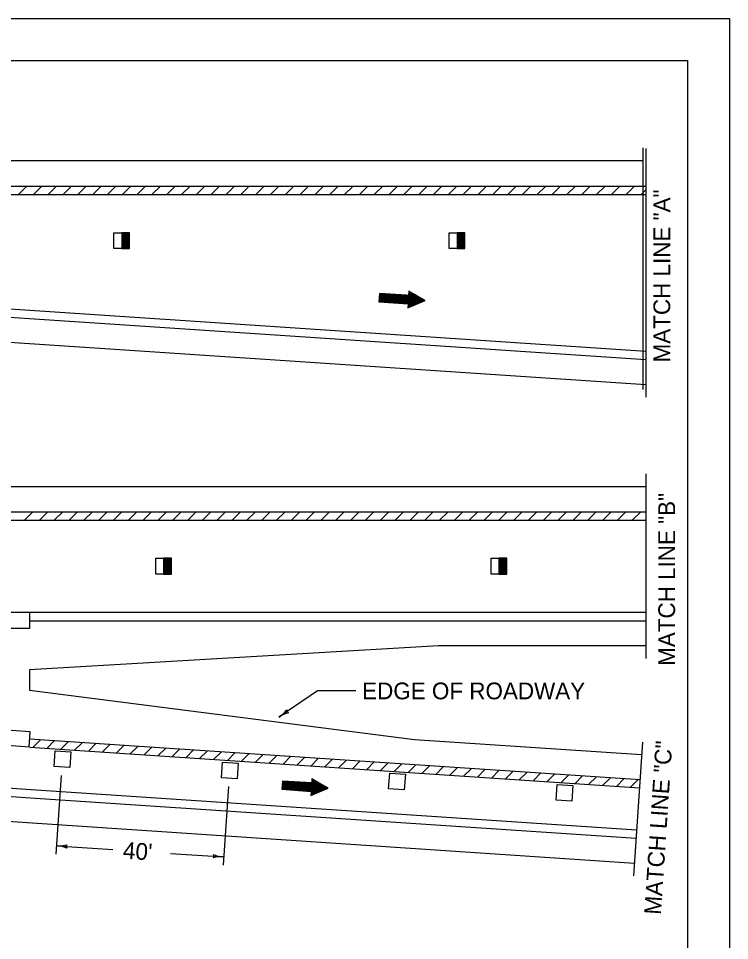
# Model space of a CAD drawing. Extents: x 1000 to 1036.3, y 1000 to 1022.
# Drawn here: x 1027.52 to 1036, y 1011 to 1022 of the extents above; entities that cross this region are included whole.
import ezdxf

# ---------------------------------------------------------------- set-up
doc = ezdxf.new("R2010")
doc.units = 0
doc.layers.add('Level 1', color=7, linetype='Continuous')
doc.layers.add('Level 10', color=7, linetype='Continuous')

msp = doc.modelspace()

# ---------------------------------------------------------------- linework, layer by layer
at = {"layer": 'Level 1'}
for p, q in [((1034.966, 1020.457), (1034.966, 1017.573)), ((1035, 1020.45), (1035, 1017.482)), ((1007.466, 1020.307), (1034.966, 1020.307)), ((1027.52, 1019.9), (1027.62, 1020)), ((1027.697, 1019.9), (1027.797, 1020)), ((1027.874, 1019.9), (1027.974, 1020)), ((1028.051, 1019.9), (1028.151, 1020)), ((1028.227, 1019.9), (1028.327, 1020)), ((1028.404, 1019.9), (1028.504, 1020)), ((1028.581, 1019.9), (1028.681, 1020)), ((1028.758, 1019.9), (1028.858, 1020)), ((1028.934, 1019.9), (1029.034, 1020)), ((1029.111, 1019.9), (1029.211, 1020)), ((1029.288, 1019.9), (1029.388, 1020)), ((1029.465, 1019.9), (1029.565, 1020)), ((1029.642, 1019.9), (1029.742, 1020)), ((1029.818, 1019.9), (1029.918, 1020)), ((1029.995, 1019.9), (1030.095, 1020)), ((1030.172, 1019.9), (1030.272, 1020)), ((1030.349, 1019.9), (1030.449, 1020)), ((1030.525, 1019.9), (1030.625, 1020)), ((1030.702, 1019.9), (1030.802, 1020)), ((1030.879, 1019.9), (1030.979, 1020)), ((1031.056, 1019.9), (1031.156, 1020)), ((1031.233, 1019.9), (1031.333, 1020)), ((1031.409, 1019.9), (1031.509, 1020)), ((1031.586, 1019.9), (1031.686, 1020)), ((1031.763, 1019.9), (1031.863, 1020)), ((1031.94, 1019.9), (1032.04, 1020)), ((1032.116, 1019.9), (1032.216, 1020)), ((1032.293, 1019.9), (1032.393, 1020)), ((1032.47, 1019.9), (1032.57, 1020)), ((1032.647, 1019.9), (1032.747, 1020)), ((1032.824, 1019.9), (1032.924, 1020)), ((1033, 1019.9), (1033.1, 1020)), ((1033.177, 1019.9), (1033.277, 1020)), ((1033.354, 1019.9), (1033.454, 1020)), ((1033.531, 1019.9), (1033.631, 1020)), ((1033.707, 1019.9), (1033.807, 1020)), ((1033.884, 1019.9), (1033.984, 1020)), ((1034.061, 1019.9), (1034.161, 1020)), ((1034.238, 1019.9), (1034.338, 1020)), ((1034.415, 1019.9), (1034.515, 1020)), ((1034.591, 1019.9), (1034.691, 1020)), ((1034.768, 1019.9), (1034.868, 1020)), ((1034.945, 1019.9), (1035, 1019.955)), ((1028.656, 1019.256), (1028.656, 1019.444)), ((1028.656, 1019.444), (1028.75, 1019.444)), ((1028.844, 1019.444), (1028.75, 1019.444)), ((1028.75, 1019.444), (1028.75, 1019.256)), ((1028.755, 1019.444), (1028.755, 1019.256)), ((1028.76, 1019.444), (1028.76, 1019.256)), ((1028.765, 1019.444), (1028.765, 1019.256)), ((1028.77, 1019.444), (1028.77, 1019.256)), ((1028.775, 1019.444), (1028.775, 1019.256)), ((1028.78, 1019.444), (1028.78, 1019.256)), ((1028.785, 1019.444), (1028.785, 1019.256)), ((1028.79, 1019.444), (1028.79, 1019.256)), ((1028.795, 1019.444), (1028.795, 1019.256)), ((1028.8, 1019.444), (1028.8, 1019.256)), ((1028.805, 1019.444), (1028.805, 1019.256)), ((1028.81, 1019.444), (1028.81, 1019.256)), ((1028.815, 1019.444), (1028.815, 1019.256)), ((1028.82, 1019.444), (1028.82, 1019.256)), ((1028.825, 1019.444), (1028.825, 1019.256)), ((1028.83, 1019.444), (1028.83, 1019.256)), ((1028.835, 1019.444), (1028.835, 1019.256)), ((1028.84, 1019.444), (1028.84, 1019.256)), ((1028.844, 1019.256), (1028.844, 1019.444)), ((1032.656, 1019.256), (1032.656, 1019.444)), ((1032.656, 1019.444), (1032.75, 1019.444)), ((1032.844, 1019.444), (1032.75, 1019.444)), ((1032.75, 1019.444), (1032.75, 1019.256)), ((1032.755, 1019.444), (1032.755, 1019.256)), ((1032.76, 1019.444), (1032.76, 1019.256)), ((1032.765, 1019.444), (1032.765, 1019.256)), ((1032.77, 1019.444), (1032.77, 1019.256)), ((1032.775, 1019.444), (1032.775, 1019.256)), ((1032.78, 1019.444), (1032.78, 1019.256)), ((1032.785, 1019.444), (1032.785, 1019.256)), ((1032.79, 1019.444), (1032.79, 1019.256)), ((1032.795, 1019.444), (1032.795, 1019.256)), ((1032.8, 1019.444), (1032.8, 1019.256)), ((1032.805, 1019.444), (1032.805, 1019.256)), ((1032.81, 1019.444), (1032.81, 1019.256)), ((1032.815, 1019.444), (1032.815, 1019.256)), ((1032.82, 1019.444), (1032.82, 1019.256)), ((1032.825, 1019.444), (1032.825, 1019.256)), ((1032.83, 1019.444), (1032.83, 1019.256)), ((1032.835, 1019.444), (1032.835, 1019.256)), ((1032.84, 1019.444), (1032.84, 1019.256)), ((1032.844, 1019.256), (1032.844, 1019.444)), ((1028.75, 1019.256), (1028.656, 1019.256)), ((1028.75, 1019.256), (1028.844, 1019.256)), ((1032.75, 1019.256), (1032.656, 1019.256)), ((1032.75, 1019.256), (1032.844, 1019.256)), ((1007.5, 1016.416), (1035, 1016.416)), ((1027.592, 1016.016), (1027.692, 1016.116)), ((1027.769, 1016.016), (1027.869, 1016.116)), ((1027.946, 1016.016), (1028.046, 1016.116)), ((1028.123, 1016.016), (1028.223, 1016.116)), ((1028.3, 1016.016), (1028.4, 1016.116)), ((1028.476, 1016.016), (1028.576, 1016.116)), ((1028.653, 1016.016), (1028.753, 1016.116)), ((1028.83, 1016.016), (1028.93, 1016.116)), ((1029.007, 1016.016), (1029.107, 1016.116)), ((1029.183, 1016.016), (1029.283, 1016.116)), ((1029.36, 1016.016), (1029.46, 1016.116)), ((1029.537, 1016.016), (1029.637, 1016.116)), ((1029.714, 1016.016), (1029.814, 1016.116)), ((1029.89, 1016.016), (1029.99, 1016.116)), ((1030.067, 1016.016), (1030.167, 1016.116)), ((1030.244, 1016.016), (1030.344, 1016.116)), ((1030.421, 1016.016), (1030.521, 1016.116)), ((1030.598, 1016.016), (1030.698, 1016.116)), ((1030.774, 1016.016), (1030.874, 1016.116)), ((1030.951, 1016.016), (1031.051, 1016.116)), ((1031.128, 1016.016), (1031.228, 1016.116)), ((1031.305, 1016.016), (1031.405, 1016.116)), ((1031.481, 1016.016), (1031.581, 1016.116)), ((1031.658, 1016.016), (1031.758, 1016.116)), ((1031.835, 1016.016), (1031.935, 1016.116)), ((1032.012, 1016.016), (1032.112, 1016.116)), ((1032.189, 1016.016), (1032.289, 1016.116)), ((1032.365, 1016.016), (1032.465, 1016.116)), ((1032.542, 1016.016), (1032.642, 1016.116)), ((1032.719, 1016.016), (1032.819, 1016.116)), ((1032.896, 1016.016), (1032.996, 1016.116)), ((1033.072, 1016.016), (1033.172, 1016.116)), ((1033.249, 1016.016), (1033.349, 1016.116)), ((1033.426, 1016.016), (1033.526, 1016.116)), ((1033.603, 1016.016), (1033.703, 1016.116)), ((1033.78, 1016.016), (1033.88, 1016.116)), ((1033.956, 1016.016), (1034.056, 1016.116)), ((1034.133, 1016.016), (1034.233, 1016.116)), ((1034.31, 1016.016), (1034.41, 1016.116)), ((1034.487, 1016.016), (1034.587, 1016.116)), ((1034.663, 1016.016), (1034.763, 1016.116)), ((1034.84, 1016.016), (1034.94, 1016.116)), ((1029.156, 1015.372), (1029.156, 1015.56)), ((1029.156, 1015.56), (1029.25, 1015.56)), ((1029.344, 1015.56), (1029.25, 1015.56)), ((1029.25, 1015.56), (1029.25, 1015.372)), ((1029.255, 1015.56), (1029.255, 1015.372)), ((1029.26, 1015.56), (1029.26, 1015.372)), ((1029.265, 1015.56), (1029.265, 1015.372)), ((1029.27, 1015.56), (1029.27, 1015.372)), ((1029.275, 1015.56), (1029.275, 1015.372)), ((1029.28, 1015.56), (1029.28, 1015.372)), ((1029.285, 1015.56), (1029.285, 1015.372)), ((1029.29, 1015.56), (1029.29, 1015.372)), ((1029.295, 1015.56), (1029.295, 1015.372)), ((1029.3, 1015.56), (1029.3, 1015.372)), ((1029.305, 1015.56), (1029.305, 1015.372)), ((1029.31, 1015.56), (1029.31, 1015.372)), ((1029.315, 1015.56), (1029.315, 1015.372)), ((1029.32, 1015.56), (1029.32, 1015.372)), ((1029.325, 1015.56), (1029.325, 1015.372)), ((1029.33, 1015.56), (1029.33, 1015.372)), ((1029.335, 1015.56), (1029.335, 1015.372)), ((1029.34, 1015.56), (1029.34, 1015.372)), ((1029.344, 1015.372), (1029.344, 1015.56)), ((1033.156, 1015.372), (1033.156, 1015.56)), ((1033.156, 1015.56), (1033.25, 1015.56)), ((1033.344, 1015.56), (1033.25, 1015.56)), ((1033.25, 1015.56), (1033.25, 1015.372)), ((1033.255, 1015.56), (1033.255, 1015.372)), ((1033.26, 1015.56), (1033.26, 1015.372)), ((1033.265, 1015.56), (1033.265, 1015.372)), ((1033.27, 1015.56), (1033.27, 1015.372)), ((1033.275, 1015.56), (1033.275, 1015.372)), ((1033.28, 1015.56), (1033.28, 1015.372)), ((1033.285, 1015.56), (1033.285, 1015.372)), ((1033.29, 1015.56), (1033.29, 1015.372)), ((1033.295, 1015.56), (1033.295, 1015.372)), ((1033.3, 1015.56), (1033.3, 1015.372)), ((1033.305, 1015.56), (1033.305, 1015.372)), ((1033.31, 1015.56), (1033.31, 1015.372)), ((1033.315, 1015.56), (1033.315, 1015.372)), ((1033.32, 1015.56), (1033.32, 1015.372)), ((1033.325, 1015.56), (1033.325, 1015.372)), ((1033.33, 1015.56), (1033.33, 1015.372)), ((1033.335, 1015.56), (1033.335, 1015.372)), ((1033.34, 1015.56), (1033.34, 1015.372)), ((1033.344, 1015.372), (1033.344, 1015.56)), ((1029.25, 1015.372), (1029.156, 1015.372)), ((1029.25, 1015.372), (1029.344, 1015.372)), ((1033.25, 1015.372), (1033.156, 1015.372)), ((1033.25, 1015.372), (1033.344, 1015.372)), ((1008, 1014.916), (1027.651, 1014.916)), ((1027.651, 1014.916), (1027.651, 1014.723)), ((1027.651, 1014.916), (1035, 1014.916)), ((1027.654, 1013.305), (1008, 1014.726)), ((1027.651, 1014.723), (1010.74, 1014.717)), ((1027.658, 1013.489), (1010.74, 1014.717)), ((1031.085, 1013.978), (1030.626, 1013.665)), ((1031.544, 1013.978), (1031.085, 1013.978)), ((1007.5, 1013.748), (1034.865, 1011.924)), ((1027.645, 1013.306), (1027.658, 1013.489)), ((1027.691, 1013.303), (1027.785, 1013.397)), ((1027.856, 1013.292), (1027.95, 1013.386)), ((1028.022, 1013.281), (1028.116, 1013.375)), ((1028.188, 1013.27), (1028.282, 1013.364)), ((1028.354, 1013.259), (1028.447, 1013.353)), ((1028.519, 1013.248), (1028.613, 1013.342)), ((1028.685, 1013.237), (1028.779, 1013.331)), ((1028.851, 1013.226), (1028.945, 1013.319)), ((1029.016, 1013.214), (1029.11, 1013.308)), ((1029.182, 1013.203), (1029.276, 1013.297)), ((1029.348, 1013.192), (1029.442, 1013.286)), ((1029.514, 1013.181), (1029.607, 1013.275)), ((1029.679, 1013.17), (1029.773, 1013.264)), ((1029.845, 1013.159), (1029.939, 1013.253)), ((1030.011, 1013.148), (1030.105, 1013.242)), ((1030.176, 1013.137), (1030.27, 1013.231)), ((1030.342, 1013.126), (1030.436, 1013.22)), ((1030.508, 1013.115), (1030.602, 1013.209)), ((1030.674, 1013.104), (1030.767, 1013.198)), ((1030.839, 1013.093), (1030.933, 1013.187)), ((1031.005, 1013.082), (1031.099, 1013.176)), ((1031.171, 1013.071), (1031.265, 1013.165)), ((1031.336, 1013.06), (1031.43, 1013.153)), ((1031.502, 1013.048), (1031.596, 1013.142)), ((1031.668, 1013.037), (1031.762, 1013.131)), ((1031.833, 1013.026), (1031.927, 1013.12)), ((1031.999, 1013.015), (1032.093, 1013.109)), ((1032.165, 1013.004), (1032.259, 1013.098)), ((1032.331, 1012.993), (1032.425, 1013.087)), ((1032.496, 1012.982), (1032.59, 1013.076)), ((1032.662, 1012.971), (1032.756, 1013.065)), ((1032.828, 1012.96), (1032.922, 1013.054)), ((1032.993, 1012.949), (1033.087, 1013.043)), ((1033.159, 1012.938), (1033.253, 1013.032)), ((1033.325, 1012.927), (1033.419, 1013.021)), ((1033.491, 1012.916), (1033.585, 1013.01)), ((1033.656, 1012.905), (1033.75, 1012.999)), ((1028.029, 1012.97), (1027.965, 1012.031)), ((1033.822, 1012.894), (1033.916, 1012.988)), ((1033.988, 1012.883), (1034.082, 1012.976)), ((1034.153, 1012.871), (1034.247, 1012.965)), ((1034.319, 1012.86), (1034.413, 1012.954)), ((1034.485, 1012.849), (1034.579, 1012.943)), ((1034.651, 1012.838), (1034.745, 1012.932)), ((1034.816, 1012.827), (1034.91, 1012.921)), ((1030.024, 1012.837), (1029.961, 1011.898)), ((1027.972, 1012.131), (1028.645, 1012.086)), ((1029.333, 1012.04), (1029.968, 1011.998))]:
    msp.add_line(p, q, dxfattribs=at)
for points in [[(1007.5, 1020), (1035, 1020)], [(1007.5, 1019.9), (1035, 1019.9)], [(1007.5, 1018.8), (1023.467, 1018.8), (1035, 1018.032)], [(1032.287, 1018.681), (1031.822, 1018.712)], [(1032.272, 1018.69), (1031.823, 1018.72)], [(1032.277, 1018.687), (1031.823, 1018.717)], [(1032.234, 1018.712), (1032.173, 1018.716)], [(1032.243, 1018.707), (1032.173, 1018.711)], [(1032.204, 1018.729), (1032.174, 1018.731)], [(1032.214, 1018.724), (1032.174, 1018.726)], [(1032.224, 1018.718), (1032.174, 1018.721)], [(1032.175, 1018.746), (1032.175, 1018.746)], [(1032.185, 1018.741), (1032.175, 1018.741)], [(1032.195, 1018.735), (1032.175, 1018.736)], [(1007.5, 1018.7), (1023.464, 1018.7), (1035, 1017.932)], [(1032.27, 1018.592), (1031.816, 1018.622)], [(1032.301, 1018.605), (1031.817, 1018.637)], [(1032.29, 1018.601), (1031.817, 1018.632)], [(1032.28, 1018.596), (1031.817, 1018.627)], [(1032.331, 1018.618), (1031.818, 1018.652)], [(1032.321, 1018.614), (1031.818, 1018.647)], [(1032.311, 1018.609), (1031.818, 1018.642)], [(1032.362, 1018.631), (1031.819, 1018.667)], [(1032.352, 1018.627), (1031.819, 1018.662)], [(1032.342, 1018.622), (1031.819, 1018.657)], [(1032.335, 1018.653), (1031.821, 1018.687)], [(1032.345, 1018.647), (1031.82, 1018.682)], [(1032.355, 1018.642), (1031.82, 1018.677)], [(1032.355, 1018.642), (1031.82, 1018.677)], [(1032.364, 1018.636), (1031.82, 1018.672)], [(1032.316, 1018.664), (1031.821, 1018.697)], [(1032.325, 1018.659), (1031.821, 1018.692)], [(1032.296, 1018.676), (1031.822, 1018.707)], [(1032.306, 1018.67), (1031.822, 1018.702)], [(1032.263, 1018.695), (1032.172, 1018.701)], [(1032.253, 1018.701), (1032.173, 1018.706)], [(1032.177, 1018.553), (1032.162, 1018.554)], [(1032.167, 1018.549), (1032.162, 1018.549)], [(1032.208, 1018.566), (1032.163, 1018.569)], [(1032.198, 1018.562), (1032.163, 1018.564)], [(1032.188, 1018.558), (1032.163, 1018.559)], [(1032.239, 1018.579), (1032.164, 1018.584)], [(1032.229, 1018.575), (1032.164, 1018.579)], [(1032.218, 1018.571), (1032.164, 1018.574)], [(1032.259, 1018.588), (1032.165, 1018.594)], [(1032.249, 1018.583), (1032.165, 1018.589)], [(1032.249, 1018.583), (1032.165, 1018.589)], [(1007.5, 1018.4), (1023.464, 1018.4), (1035, 1017.632)], [(1035, 1016.566), (1035, 1014.366)], [(1007.5, 1016.116), (1035, 1016.116)], [(1007.5, 1016.016), (1035, 1016.016)], [(1027.651, 1014.816), (1035, 1014.816)], [(1035, 1014.516), (1032.529, 1014.516), (1027.651, 1014.228), (1027.652, 1013.986), (1032.243, 1013.4), (1034.951, 1013.219)], [(1007.5, 1014.25), (1027.609, 1012.807), (1034.892, 1012.322)], [(1007.5, 1014.15), (1027.602, 1012.707), (1034.885, 1012.222)], [(1027.652, 1013.406), (1034.932, 1012.92)], [(1034.961, 1013.368), (1034.855, 1011.774)], [(1027.654, 1013.305), (1034.925, 1012.82)], [(1031.16, 1012.848), (1030.665, 1012.881)], [(1031.131, 1012.865), (1030.666, 1012.896)], [(1031.141, 1012.859), (1030.666, 1012.891)], [(1031.15, 1012.854), (1030.666, 1012.886)], [(1031.116, 1012.873), (1030.667, 1012.903)], [(1031.121, 1012.871), (1030.667, 1012.901)], [(1031.107, 1012.879), (1031.016, 1012.885)], [(1031.078, 1012.896), (1031.017, 1012.9)], [(1031.087, 1012.89), (1031.017, 1012.895)], [(1031.097, 1012.885), (1031.017, 1012.89)], [(1031.049, 1012.913), (1031.018, 1012.915)], [(1031.058, 1012.907), (1031.018, 1012.91)], [(1031.068, 1012.902), (1031.018, 1012.905)], [(1031.02, 1012.93), (1031.019, 1012.93)], [(1031.029, 1012.924), (1031.019, 1012.925)], [(1031.039, 1012.919), (1031.019, 1012.92)], [(1031.114, 1012.776), (1030.66, 1012.806)], [(1031.145, 1012.789), (1030.661, 1012.821)], [(1031.134, 1012.785), (1030.661, 1012.816)], [(1031.124, 1012.78), (1030.661, 1012.811)], [(1031.176, 1012.802), (1030.662, 1012.836)], [(1031.165, 1012.798), (1030.662, 1012.831)], [(1031.155, 1012.793), (1030.662, 1012.826)], [(1031.206, 1012.815), (1030.663, 1012.851)], [(1031.196, 1012.811), (1030.663, 1012.846)], [(1031.186, 1012.806), (1030.663, 1012.841)], [(1031.189, 1012.831), (1030.664, 1012.866)], [(1031.199, 1012.825), (1030.664, 1012.861)], [(1031.199, 1012.825), (1030.664, 1012.861)], [(1031.208, 1012.82), (1030.664, 1012.856)], [(1031.17, 1012.842), (1030.665, 1012.876)], [(1031.179, 1012.837), (1030.665, 1012.871)], [(1031.104, 1012.772), (1031.009, 1012.778)], [(1031.093, 1012.767), (1031.009, 1012.773)], [(1031.093, 1012.767), (1031.009, 1012.773)], [(1031.011, 1012.733), (1031.006, 1012.733)], [(1031.042, 1012.746), (1031.007, 1012.748)], [(1031.032, 1012.741), (1031.007, 1012.743)], [(1031.021, 1012.737), (1031.007, 1012.738)], [(1031.073, 1012.759), (1031.008, 1012.763)], [(1031.063, 1012.754), (1031.008, 1012.758)], [(1031.052, 1012.75), (1031.008, 1012.753)], [(1031.083, 1012.763), (1031.009, 1012.768)]]:
    msp.add_lwpolyline(points, dxfattribs=at)
for points in [[(1032.368, 1018.634), (1032.175, 1018.746), (1032.172, 1018.696), (1031.823, 1018.72), (1031.816, 1018.62), (1032.165, 1018.597), (1032.162, 1018.547)], [(1027.956, 1013.263), (1028.143, 1013.25), (1028.13, 1013.063), (1027.943, 1013.076)], [(1029.951, 1013.13), (1030.138, 1013.117), (1030.126, 1012.93), (1029.939, 1012.943)], [(1031.947, 1012.996), (1032.134, 1012.984), (1032.121, 1012.797), (1031.934, 1012.809)], [(1031.212, 1012.817), (1031.019, 1012.93), (1031.016, 1012.88), (1030.667, 1012.903), (1030.66, 1012.804), (1031.009, 1012.78), (1031.006, 1012.731)], [(1033.942, 1012.863), (1034.129, 1012.851), (1034.117, 1012.664), (1033.93, 1012.676)]]:
    msp.add_lwpolyline(points, close=True, dxfattribs=at)
for centre, radius, start, end in [((1030.406, 1013.987), 0.391, 304.3072, 322.976), ((1030.846, 1013.342), 0.391, 105.6544, 124.3011), ((1030.406, 1013.987), 0.391, 304.295, 304.3072), ((1030.749, 1013.748), 0.0312, 173.0818, 255.1985), ((1027.998, 1012.521), 0.391, 266.1855, 284.8543), ((1027.946, 1011.741), 0.391, 67.5327, 86.1794), ((1027.998, 1012.521), 0.391, 266.1733, 266.1855), ((1028.12, 1012.121), 0.0312, 134.9601, 217.0768), ((1029.819, 1012.008), 0.0312, 314.9626, 37.0793), ((1029.994, 1012.388), 0.391, 247.5352, 266.1819), ((1029.942, 1011.608), 0.391, 86.188, 104.8568), ((1029.942, 1011.608), 0.391, 86.1758, 86.188)]:
    msp.add_arc(centre, radius, start, end, dxfattribs=at)
at = {"layer": 'Level 10'}
for p, q in [((1000, 1022), (1036, 1022)), ((1036, 1022), (1036, 1000)), ((1007, 1021.5), (1035.5, 1021.5)), ((1035.5, 1021.5), (1035.5, 1000.5))]:
    msp.add_line(p, q, dxfattribs=at)

# ---------------------------------------------------------------- texts
at = {"layer": 'Level 1'}
for s, rotation, p in [('MATCH LINE "A"', 90, (1035.292, 1017.897)), ('MATCH LINE "B"', 90, (1035.35, 1014.277)), ('MATCH LINE "C"', 86.1831, (1035.181, 1011.304)), ("40'", 356.1861, (1028.76, 1011.978))]:
    msp.add_text(s, height=0.2, rotation=rotation, dxfattribs=at).set_placement(p)
msp.add_text('EDGE OF ROADWAY', height=0.2, dxfattribs=at).set_placement((1031.618, 1013.878))

doc.saveas('drawing.dxf')
